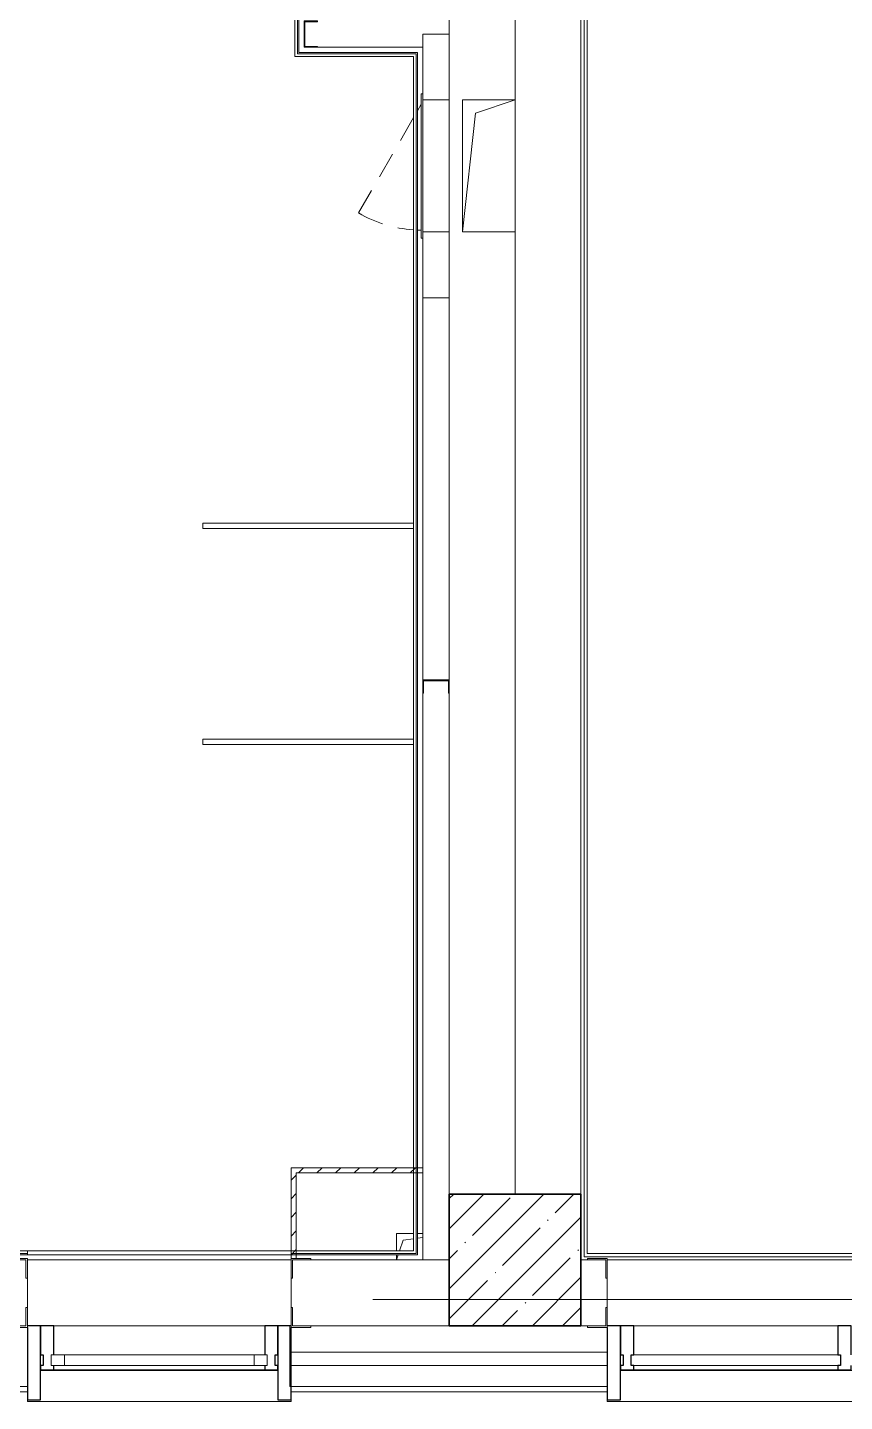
# Model space of a CAD drawing. Header units: millimetres. Extents: x 5993 to 95364, y 94667 to 143522.
# Drawn here: x 42865.8 to 43118.1, y 113918.9 to 114343.1 of the extents above; entities that cross this region are included whole.
import ezdxf

# ---------------------------------------------------------------- set-up
doc = ezdxf.new("R2010")
doc.units = ezdxf.units.MM
for name, pattern in [('200_ШТРИХ__ш1_п0_6_', [160, 100, -60]), ('200_ШТРИХ_ш1п0_6_', [160, 100, -60]), ('50_200_ШТРИХ_1Т_ш5_п1_п1_', [1400, 1000, -200, 0, -200]), ('Штрих короткий', [300, 150, -150])]:
    doc.linetypes.add(name, pattern=pattern)
for name, color, linetype, lineweight in [('0-2', 7, 'Continuous', 9), ('S-GRID-____-OTLN-1', 7, '50_200_ШТРИХ_1Т_ш5_п1_п1_', 9), ('Импосты витража', 7, 'Continuous', 9), ('Импосты витража-1', 7, 'Continuous', 25), ('Каркас_Импост', 7, 'Continuous', 13), ('Каркас_Импост-1', 7, 'Continuous', 9), ('Несущие колонны', 7, 'Continuous', 9), ('Несущие колонны-1', 7, 'Continuous', 35), ('Обобщенные модели', 7, 'Continuous', 9), ('Общие ребра', 7, 'Continuous', 9), ('Окна', 7, 'Continuous', 9), ('Остекление-1', 7, 'Continuous', 9), ('Открывание в плане-1', 7, '200_ШТРИХ__ш1_п0_6_', 9), ('Перемычка-1', 7, 'Штрих короткий', 9), ('Перемычка_Пунктирные линии-1', 7, '200_ШТРИХ_ш1п0_6_', 9), ('Стены', 7, 'Continuous', 9), ('Стены-1', 7, 'Continuous', 13)]:
    doc.layers.add(name, color=color, linetype=linetype, lineweight=lineweight)
doc.layers.add('Штриховка разреза-6', color=1, linetype='Continuous', lineweight=5, true_color=0xff0000)

# ---------------------------------------------------------------- blocks, each defined once
blk = doc.blocks.new('BSC_Колонна _Прямоугольная - 500х500-V134-АИ2_01_План напольных покрытий и плинтусов 1го этажа _Часть 2_')
at = {"layer": 'Несущие колонны'}
h = blk.add_hatch(dxfattribs=at)
h.set_pattern_fill('FP_154', color=256, style=0, pattern_type=2)
h.set_pattern_definition([(45, (-17000, -150), (-114.0493, 114.0493), []), (45, (-16885.95, -150), (-114.0493, 114.0493), [201.612, -40.322, 3.353, -36.97])])
h.paths.add_polyline_path([(-250, -250), (250, -250), (250, 250), (-250, 250), (-250, 200.1)], flags=0)
at = {"layer": 'Несущие колонны-1'}
for p, q in [((250, 250), (-250, 250)), ((-250, 250), (-250, -250)), ((250, -250), (250, 250)), ((-250, -250), (250, -250))]:
    blk.add_line(p, q, dxfattribs=at)
blk = doc.blocks.new('Прямоугольный импост - Импост структурный с накладкой - 150мм-25647633-АИ2_01_План напольных покрытий и плинтусов 1го этажа _Часть 2_')
at = {"layer": 'Импосты витража-1'}
for p, q in [((-25, 0), (-25, 17)), ((-25, 17), (25, 17)), ((-15, 0), (-25, 0)), ((-15, -40), (-15, 0)), ((25, 17), (25, 0)), ((-25, -150), (-25, -40)), ((-25, -40), (-15, -40)), ((25, -40), (25, -150)), ((25, -150), (-25, -150))]:
    blk.add_line(p, q, dxfattribs=at)
blk = doc.blocks.new('PNS_Панель прямоугольная1 - Нр_Стекло - 40мм-25259299-АИ2_01_План напольных покрытий и плинтусов 1го этажа _Часть 2_')
at = {"layer": 'Остекление-1'}
for p, q in [((-387.5, 40), (387.5, 40)), ((-397.5, 0), (397.5, 0)), ((387.5, 0), (-387.5, 0))]:
    blk.add_line(p, q, dxfattribs=at)
blk = doc.blocks.new('Прямоугольный импост - Импост структурный с накладкой - 150мм-25647642-АИ2_01_План напольных покрытий и плинтусов 1го этажа _Часть 2_')
at = {"layer": 'Импосты витража'}
for p, q in [((93625, -100), (94400, -100)), ((93625, -267), (94400, -267))]:
    blk.add_line(p, q, dxfattribs=at)
blk = doc.blocks.new('Прямоугольный импост - Импост структурный с накладкой - 150мм-25647644-АИ2_01_План напольных покрытий и плинтусов 1го этажа _Часть 2_')
at = {"layer": 'Импосты витража-1'}
for p, q in [((-25, 0), (-25, 17)), ((-25, 17), (25, 17)), ((-15, 0), (-25, 0)), ((-15, -40), (-15, 0)), ((25, 0), (15, 0)), ((15, 0), (15, -40)), ((25, 17), (25, 0)), ((-25, -150), (-25, -40)), ((-25, -40), (-15, -40)), ((15, -40), (25, -40)), ((25, -40), (25, -150)), ((25, -150), (-25, -150))]:
    blk.add_line(p, q, dxfattribs=at)
blk = doc.blocks.new('Прямоугольный импост - Откос НВФ_50х280 мм-25993838-АИ2_01_План напольных покрытий и плинтусов 1го этажа _Часть 2_')
at = {"layer": 'Импосты витража-1'}
for p, q in [((0, 130), (-50, 130)), ((-50, 130), (-50, -150)), ((0, -144), (0, 130)), ((-50, -150), (0, -150))]:
    blk.add_line(p, q, dxfattribs=at)
blk = doc.blocks.new('Проем_Дверь_Прямоугольный - 1800х2700h_оконные проемы-25805030-АИ2_01_План напольных покрытий и плинтусов 1го этажа _Часть 2_')
at = {"layer": 'Перемычка-1'}
for p, q in [((900, 125), (-900, 125)), ((900, -125), (-900, -125))]:
    blk.add_line(p, q, dxfattribs=at)
blk = doc.blocks.new('Проем_Дверь_Прямоугольный - 1000х2700h_витражные проемы-25985460-АИ2_01_План напольных покрытий и плинтусов 1го этажа _Часть 2_')
at = {"layer": 'Перемычка-1'}
for p, q in [((500, 125), (-500, 125)), ((500, -125), (-500, -125))]:
    blk.add_line(p, q, dxfattribs=at)
blk = doc.blocks.new('PNS_Панель прямоугольная2 - Нр_Стекло - 40мм-26233822-АИ2_01_План напольных покрытий и плинтусов 1го этажа _Часть 2_')
at = {"layer": 'Каркас_Импост'}
for p, q in [((-410, 0), (-410, 40)), ((-410, 40), (-360, 40)), ((-360, 40), (-360, 0)), ((410, 40), (360, 40)), ((360, 40), (360, 0)), ((410, 0), (410, 40)), ((-360, 0), (-410, 0)), ((360, 0), (410, 0))]:
    blk.add_line(p, q, dxfattribs=at)
at = {"layer": 'Каркас_Импост-1'}
for p, q in [((-360, 40), (360, 40)), ((-360, 0), (360, 0))]:
    blk.add_line(p, q, dxfattribs=at)
blk = doc.blocks.new('Прямоугольный импост - Откос НВФ_50х280 мм-V155-АИ2_01_План напольных покрытий и плинтусов 1го этажа _Часть 2_')
at = {"layer": 'Импосты витража-1'}
for p, q in [((-50, 130), (0, 130)), ((-50, -150), (-50, 130)), ((0, 130), (0, -144)), ((0, -150), (-50, -150))]:
    blk.add_line(p, q, dxfattribs=at)
blk = doc.blocks.new('Прямоугольный импост - Импост структурный с накладкой - 150мм-V143-АИ2_01_План напольных покрытий и плинтусов 1го этажа _Часть 2_')
at = {"layer": 'Импосты витража-1'}
for p, q in [((-25, 0), (-25, 17)), ((-25, 17), (25, 17)), ((25, 0), (15, 0)), ((15, 0), (15, -40)), ((25, 17), (25, 0)), ((-25, -150), (-25, -40)), ((15, -40), (25, -40)), ((25, -40), (25, -150)), ((25, -150), (-25, -150))]:
    blk.add_line(p, q, dxfattribs=at)
blk = doc.blocks.new('Прямоугольный импост - Откос НВФ_50х280 мм-25985594-АИ2_01_План напольных покрытий и плинтусов 1го этажа _Часть 2_')
at = {"layer": 'Импосты витража-1'}
for p, q in [((0, 130), (-50, 130)), ((-50, 130), (-50, -150)), ((0, -144), (0, 130)), ((-50, -150), (0, -150))]:
    blk.add_line(p, q, dxfattribs=at)
blk = doc.blocks.new('Прямоугольный импост - Импост структурный с накладкой - 150мм-25656008-АИ2_01_План напольных покрытий и плинтусов 1го этажа _Часть 2_')
at = {"layer": 'Импосты витража'}
for p, q in [((8850, -100), (9650, -100)), ((8850, -267), (9650, -267))]:
    blk.add_line(p, q, dxfattribs=at)
blk = doc.blocks.new('Фахверк_СКБ_Уголок - 250_2700-27497298-АИ2_01_План напольных покрытий и плинтусов 1го этажа _Часть 2_')
at = {"layer": 'Обобщенные модели'}
for p, q in [((200, 181), (125, 181)), ((125, 181), (125, 106)), ((131, 106), (131, 175)), ((131, 175), (200, 175)), ((200, 175), (200, 181)), ((125, 106), (131, 106)), ((131, -6), (125, -6)), ((125, -6), (125, -81)), ((131, -75), (131, -6)), ((125, -81), (200, -81)), ((200, -75), (131, -75)), ((200, -81), (200, -75))]:
    blk.add_line(p, q, dxfattribs=at)
blk = doc.blocks.new('Фахверк_СКБ_Уголок - 250_2700_1-27501432-АИ2_01_План напольных покрытий и плинтусов 1го этажа _Часть 2_')
at = {"layer": 'Обобщенные модели'}
for p, q in [((200, 181), (125, 181)), ((125, 181), (125, 106)), ((131, 106), (131, 175)), ((131, 175), (200, 175)), ((200, 175), (200, 181)), ((125, 106), (131, 106)), ((131, -6), (125, -6)), ((125, -6), (125, -81)), ((131, -75), (131, -6)), ((125, -81), (200, -81)), ((200, -75), (131, -75)), ((200, -81), (200, -75))]:
    blk.add_line(p, q, dxfattribs=at)
blk = doc.blocks.new('154_Фахверк_СКБ_Швеллер - Тип_100_4010-28107991-АИ2_01_План напольных покрытий и плинтусов 1го этажа _Часть 2_')
at = {"layer": 'Обобщенные модели'}
for p, q in [((125, 50), (175, 50)), ((125, -50), (125, 50)), ((128, 47), (128, -47)), ((175, 47), (128, 47)), ((175, 50), (175, 47)), ((175, -50), (125, -50)), ((128, -47), (175, -47)), ((175, -47), (175, -50))]:
    blk.add_line(p, q, dxfattribs=at)
blk = doc.blocks.new('154_Фахверк_СКБ_Швеллер - Тип_100_4010-27789772-АИ2_01_План напольных покрытий и плинтусов 1го этажа _Часть 2_')
at = {"layer": 'Обобщенные модели'}
for p, q in [((175, 50), (125, 50)), ((125, 50), (125, -50)), ((128, 47), (175, 47)), ((128, -47), (128, 47)), ((175, 47), (175, 50)), ((125, -50), (175, -50)), ((175, -47), (128, -47)), ((175, -50), (175, -47))]:
    blk.add_line(p, q, dxfattribs=at)
blk = doc.blocks.new('AR_Отверстие Ниша - Лючок-32401514-АИ2_01_План напольных покрытий и плинтусов 1го этажа _Часть 2_')
at = {"layer": 'Окна'}
for p, q in [((250, 50), (-250, 50)), ((-250, 50), (-250, -50)), ((250, -50), (250, 50)), ((-250, -50), (250, -50))]:
    blk.add_line(p, q, dxfattribs=at)
blk = doc.blocks.new('Л_Общий_Лючок - Лючок-29741375-АИ2_01_План напольных покрытий и плинтусов 1го этажа _Часть 2_')
at = {"layer": 'Окна'}
for p, q in [((524, 6), (-24, 6)), ((-24, 6), (-24, 0)), ((-24, 0), (0, 0)), ((500, 0), (524, 0)), ((524, 6), (524, 0))]:
    blk.add_line(p, q, dxfattribs=at)
at = {"layer": 'Открывание в плане-1'}
for p, q in [((433.4, 35), (71.4, 244)), ((483.6, 6), (459.4, 20))]:
    blk.add_line(p, q, dxfattribs=at)
for start, end in [(150, 175.8697), (177.6398, 179.292)]:
    blk.add_arc((494, 0), 488, start, end, dxfattribs=at)
blk = doc.blocks.new('АР_Перемычка1 - АР_Перемычка 2-29862547-АИ2_01_План напольных покрытий и плинтусов 1го этажа _Часть 2_')
at = {"layer": 'Перемычка_Пунктирные линии-1'}
for p, q in [((-250, 50), (0, 50)), ((-250, -50), (-250, 50)), ((500, 50), (750, 50)), ((750, 50), (750, -50)), ((-250, -50), (0, -50)), ((500, -50), (750, -50))]:
    blk.add_line(p, q, dxfattribs=at)
blk = doc.blocks.new('AR_Отверстие прямоугольное _в плите_ - AR_Отверстие прямоугольное _в плите_-V199-АИ2_01_План напольных покрытий и плинтусов 1го этажа _Часть 2_')
at = {"layer": 'Обобщенные модели'}
for p, q in [((100, 250), (-100, 250)), ((-100, 250), (-100, -250)), ((-50, 200), (100, 250)), ((-100, -250), (-50, 200)), ((-100, -250), (100, -250))]:
    blk.add_line(p, q, dxfattribs=at)
blk = doc.blocks.new('AR_Отверстие прямоугольное _в плите_ - AR_Отверстие прямоугольное _в плите_-30511788-АИ2_01_План напольных покрытий и плинтусов 1го этажа _Часть 2_')
at = {"layer": 'Обобщенные модели'}
for p, q in [((-35, 50), (-100, 50)), ((-100, 50), (-100, -15)), ((-88.3, -15), (-75, 25)), ((-75, 25), (-35, 30.7)), ((0, 50), (-20.1, 50)), ((-20.1, 32.8), (0, 35.7)), ((-100, -30), (-100, -50)), ((-100, -50), (-93.3, -30))]:
    blk.add_line(p, q, dxfattribs=at)
blk = doc.blocks.new('Отлив_СКБ - Отлив витража_120_НВФ-31885687-АИ2_01_План напольных покрытий и плинтусов 1го этажа _Часть 2_')
at = {"layer": 'Окна'}
for p, q in [((1750, -2), (50, -2)), ((0, -120), (0, -113)), ((0, -120), (1800, -120)), ((1800, -113), (1800, -120))]:
    blk.add_line(p, q, dxfattribs=at)
blk = doc.blocks.new('Отлив_СКБ - Отлив витража_120_НВФ-31885283-АИ2_01_План напольных покрытий и плинтусов 1го этажа _Часть 2_')
at = {"layer": 'Окна'}
for p, q in [((950, -2), (50, -2)), ((0, -120), (0, -113)), ((0, -120), (1000, -120)), ((1000, -113), (1000, -120))]:
    blk.add_line(p, q, dxfattribs=at)

msp = doc.modelspace()

# ---------------------------------------------------------------- linework, layer by layer
at = {"layer": 'S-GRID-____-OTLN-1', "color": 251, "ltscale": 0.6, "true_color": 0x636466}
msp.add_line((50293.31, 113950.37), (41443.97, 113950.37), dxfattribs=at)
at = {"layer": 'Общие ребра'}
for p, q in [((42949.24, 114335.37), (42949.24, 114346.77)), ((42949.24, 114334.97), (42949.24, 114335.37)), ((42949.24, 114334.97), (42985.87, 114334.97)), ((42985.87, 114334.97), (42985.87, 114334.15)), ((42985.87, 114334.15), (42985.87, 113965.43)), ((42865.81, 113964.62), (42770.99, 113964.62)), ((42985.87, 113964.62), (42947.21, 113964.62)), ((42985.87, 113965.43), (42985.87, 113964.62)), ((43044.88, 113934.09), (42946.88, 113934.09)), ((43044.88, 113930.02), (42946.88, 113930.02))]:
    msp.add_line(p, q, dxfattribs=at)
at = {"layer": 'Стены'}
for p, q in [((43037.72, 113963.56), (43037.72, 114543.58)), ((43038.7, 114542.61), (43038.7, 113964.54)), ((42865.81, 113965.43), (42947.21, 113965.43)), ((42947.21, 113964.21), (42865.81, 113964.21)), ((42865.81, 113962.58), (42947.21, 113962.58)), ((43190.42, 113963.56), (43037.72, 113963.56)), ((43038.7, 113964.54), (43189.44, 113964.54)), ((43044.88, 113962.58), (43191.39, 113962.58))]:
    msp.add_line(p, q, dxfattribs=at)
at = {"layer": 'Стены-1'}
for p, q in [((43016.39, 114552.7), (43016.39, 113982.93)), ((43036.74, 113982.93), (43036.74, 114552.7)), ((42996.04, 114320.72), (42996.04, 114503.86)), ((42948.43, 114346.77), (42948.43, 114335.37)), ((42949.65, 114335.37), (42949.65, 114346.77)), ((42948.43, 114335.37), (42948.43, 114334.97)), ((42986.28, 114335.37), (42949.65, 114335.37)), ((42955.35, 114337), (42987.91, 114337)), ((42986.28, 114334.97), (42986.28, 114335.37)), ((42987.91, 114337), (42987.91, 114322.68)), ((42948.43, 114334.97), (42948.43, 114334.15)), ((42948.43, 114334.15), (42985.06, 114334.15)), ((42985.06, 114334.15), (42985.06, 113965.43)), ((42986.28, 114334.15), (42986.28, 114334.97)), ((42986.28, 113965.43), (42986.28, 114334.15)), ((42996.04, 114141.65), (42996.04, 114280.02)), ((42987.91, 114278.07), (42987.91, 114141.65)), ((42985.06, 114190.08), (42919.94, 114190.08)), ((42919.94, 114190.08), (42919.94, 114188.46)), ((42919.94, 114188.46), (42985.06, 114188.46)), ((42985.06, 114188.46), (42985.06, 114190.08)), ((42987.91, 114137.58), (42987.91, 113962.58)), ((42996.04, 113982.93), (42996.04, 114137.58)), ((42985.06, 114123.34), (42919.94, 114123.34)), ((42919.94, 114123.34), (42919.94, 114121.71)), ((42985.06, 114121.71), (42985.06, 114123.34)), ((42919.94, 114121.71), (42985.06, 114121.71)), ((42947.21, 113991.07), (42947.21, 113963.07)), ((42987.91, 113991.07), (42947.21, 113991.07)), ((42948.84, 113963.07), (42948.84, 113989.44)), ((42948.84, 113989.44), (42987.91, 113989.44)), ((42987.91, 113989.44), (42987.91, 113991.07)), ((42865.81, 113965.43), (42770.99, 113965.43)), ((42770.99, 113964.21), (42865.81, 113964.21)), ((42865.81, 113964.21), (42865.81, 113965.43)), ((42985.06, 113965.43), (42947.21, 113965.43)), ((42947.21, 113965.43), (42947.21, 113964.21)), ((42947.21, 113964.21), (42986.28, 113964.21)), ((42996.04, 113962.58), (42953.31, 113962.58)), ((42986.28, 113964.62), (42986.28, 113965.43)), ((42986.28, 113964.21), (42986.28, 113964.62)), ((42987.91, 113962.58), (42996.04, 113962.58)), ((43038.78, 113962.58), (43036.74, 113962.58)), ((42865.81, 113947.85), (42865.81, 113956.97)), ((42947.21, 113956.97), (42947.21, 113947.85)), ((43044.88, 113947.85), (43044.88, 113956.97)), ((42947.21, 113942.23), (42946.88, 113942.23)), ((42946.88, 113942.23), (42946.88, 113923.51)), ((42953.31, 113942.23), (42996.04, 113942.23)), ((42996.04, 113942.23), (42953.31, 113942.23)), ((43036.74, 113942.23), (43038.78, 113942.23)), ((43038.78, 113942.23), (43036.74, 113942.23)), ((43044.88, 113923.51), (43044.88, 113941.75)), ((42865.81, 113923.51), (42426.28, 113923.51)), ((42426.28, 113921.88), (42865.81, 113921.88)), ((42865.81, 113921.88), (42865.81, 113923.51)), ((42946.88, 113923.51), (43044.88, 113923.51)), ((43044.88, 113923.51), (42947.21, 113923.51)), ((42947.21, 113923.51), (42947.21, 113921.88)), ((42947.21, 113921.88), (43044.88, 113921.88)), ((43044.88, 113921.88), (43044.88, 113923.51))]:
    msp.add_line(p, q, dxfattribs=at)
at = {"layer": 'Штриховка разреза-6'}
for p, q in [((42947.21, 113987.19), (42948.84, 113988.81)), ((42949.47, 113989.44), (42951.1, 113991.07)), ((42955.22, 113989.44), (42956.85, 113991.07)), ((42960.98, 113989.44), (42962.61, 113991.07)), ((42966.73, 113989.44), (42968.36, 113991.07)), ((42972.49, 113989.44), (42974.12, 113991.07)), ((42978.25, 113989.44), (42979.87, 113991.07)), ((42984, 113989.44), (42985.63, 113991.07)), ((42947.22, 113981.44), (42948.84, 113983.05)), ((42947.22, 113975.69), (42948.84, 113977.3)), ((42947.23, 113969.94), (42948.84, 113971.54)), ((42947.24, 113964.19), (42948.84, 113965.79))]:
    msp.add_line(p, q, dxfattribs=at)

# ---------------------------------------------------------------- block references
at = {"layer": '0-2', "xscale": 0.08139549610658335, "yscale": 0.08139549610658335, "zscale": 0.08139549610658335}
for name, p in [('154_Фахверк_СКБ_Швеллер - Тип_100_4010-27789772-АИ2_01_План напольных покрытий и плинтусов 1го этажа _Часть 2_', (42941.1, 114341.07)), ('AR_Отверстие прямоугольное _в плите_ - AR_Отверстие прямоугольное _в плите_-V199-АИ2_01_План напольных покрытий и плинтусов 1го этажа _Часть 2_', (43008.25, 114300.37)), ('BSC_Колонна _Прямоугольная - 500х500-V134-АИ2_01_План напольных покрытий и плинтусов 1го этажа _Часть 2_', (43016.39, 113962.58)), ('AR_Отверстие прямоугольное _в плите_ - AR_Отверстие прямоугольное _в плите_-30511788-АИ2_01_План напольных покрытий и плинтусов 1го этажа _Часть 2_', (42987.91, 113966.65)), ('Проем_Дверь_Прямоугольный - 1000х2700h_витражные проемы-25985460-АИ2_01_План напольных покрытий и плинтусов 1го этажа _Часть 2_', (42906.51, 113952.41)), ('Фахверк_СКБ_Уголок - 250_2700-27497298-АИ2_01_План напольных покрытий и плинтусов 1го этажа _Часть 2_', (42937.03, 113948.34)), ('Проем_Дверь_Прямоугольный - 1800х2700h_оконные проемы-25805030-АИ2_01_План напольных покрытий и плинтусов 1го этажа _Часть 2_', (43118.14, 113952.41)), ('Прямоугольный импост - Импост структурный с накладкой - 150мм-25656008-АИ2_01_План напольных покрытий и плинтусов 1го этажа _Часть 2_', (42153.6, 113950.37)), ('Прямоугольный импост - Импост структурный с накладкой - 150мм-25647642-АИ2_01_План напольных покрытий и плинтусов 1го этажа _Часть 2_', (35432.37, 113950.37)), ('PNS_Панель прямоугольная2 - Нр_Стекло - 40мм-26233822-АИ2_01_План напольных покрытий и плинтусов 1го этажа _Часть 2_', (42906.51, 113930.02)), ('PNS_Панель прямоугольная1 - Нр_Стекло - 40мм-25259299-АИ2_01_План напольных покрытий и плинтусов 1го этажа _Часть 2_', (43084.56, 113930.02)), ('Отлив_СКБ - Отлив витража_120_НВФ-31885283-АИ2_01_План напольных покрытий и плинтусов 1го этажа _Часть 2_', (42865.81, 113928.64)), ('Отлив_СКБ - Отлив витража_120_НВФ-31885687-АИ2_01_План напольных покрытий и плинтусов 1го этажа _Часть 2_', (43044.88, 113928.64))]:
    msp.add_blockref(name, p, dxfattribs=at)
for name, p, rotation in [('АР_Перемычка1 - АР_Перемычка 2-29862547-АИ2_01_План напольных покрытий и плинтусов 1го этажа _Часть 2_', (42991.98, 114320.72), 269.9999999999997), ('Л_Общий_Лючок - Лючок-29741375-АИ2_01_План напольных покрытий и плинтусов 1го этажа _Часть 2_', (42987.91, 114280.02), 89.99999999999967), ('AR_Отверстие Ниша - Лючок-32401514-АИ2_01_План напольных покрытий и плинтусов 1го этажа _Часть 2_', (42991.98, 114300.37), 269.9999999999997), ('154_Фахверк_СКБ_Швеллер - Тип_100_4010-28107991-АИ2_01_План напольных покрытий и плинтусов 1го этажа _Часть 2_', (42991.98, 114151.83), 269.9999999999997), ('Фахверк_СКБ_Уголок - 250_2700-27497298-АИ2_01_План напольных покрытий и плинтусов 1го этажа _Часть 2_', (42875.99, 113956.48), 180), ('Фахверк_СКБ_Уголок - 250_2700_1-27501432-АИ2_01_План напольных покрытий и плинтусов 1го этажа _Часть 2_', (43055.06, 113956.48), 180), ('Прямоугольный импост - Откос НВФ_50х280 мм-25985594-АИ2_01_План напольных покрытий и плинтусов 1го этажа _Часть 2_', (42865.81, 113930.02), 180), ('Прямоугольный импост - Откос НВФ_50х280 мм-25993838-АИ2_01_План напольных покрытий и плинтусов 1го этажа _Часть 2_', (43044.88, 113930.02), 180)]:
    msp.add_blockref(name, p, dxfattribs=dict(at, rotation=rotation))
at = {"layer": '0-2', "extrusion": (0, 0, -1), "xscale": 0.08139549610658335, "yscale": 0.08139549610658335, "zscale": 0.08139549610658335, "rotation": 180}
for name, p in [('Прямоугольный импост - Импост структурный с накладкой - 150мм-25647633-АИ2_01_План напольных покрытий и плинтусов 1го этажа _Часть 2_', (-42871.92, 113930.02)), ('Прямоугольный импост - Импост структурный с накладкой - 150мм-V143-АИ2_01_План напольных покрытий и плинтусов 1го этажа _Часть 2_', (-42941.1, 113930.02)), ('Прямоугольный импост - Откос НВФ_50х280 мм-V155-АИ2_01_План напольных покрытий и плинтусов 1го этажа _Часть 2_', (-42947.21, 113930.02)), ('Прямоугольный импост - Импост структурный с накладкой - 150мм-25647644-АИ2_01_План напольных покрытий и плинтусов 1го этажа _Часть 2_', (-43050.99, 113930.02)), ('Прямоугольный импост - Импост структурный с накладкой - 150мм-25647633-АИ2_01_План напольных покрытий и плинтусов 1го этажа _Часть 2_', (-43118.14, 113930.02))]:
    msp.add_blockref(name, p, dxfattribs=at)

doc.saveas('drawing.dxf')
